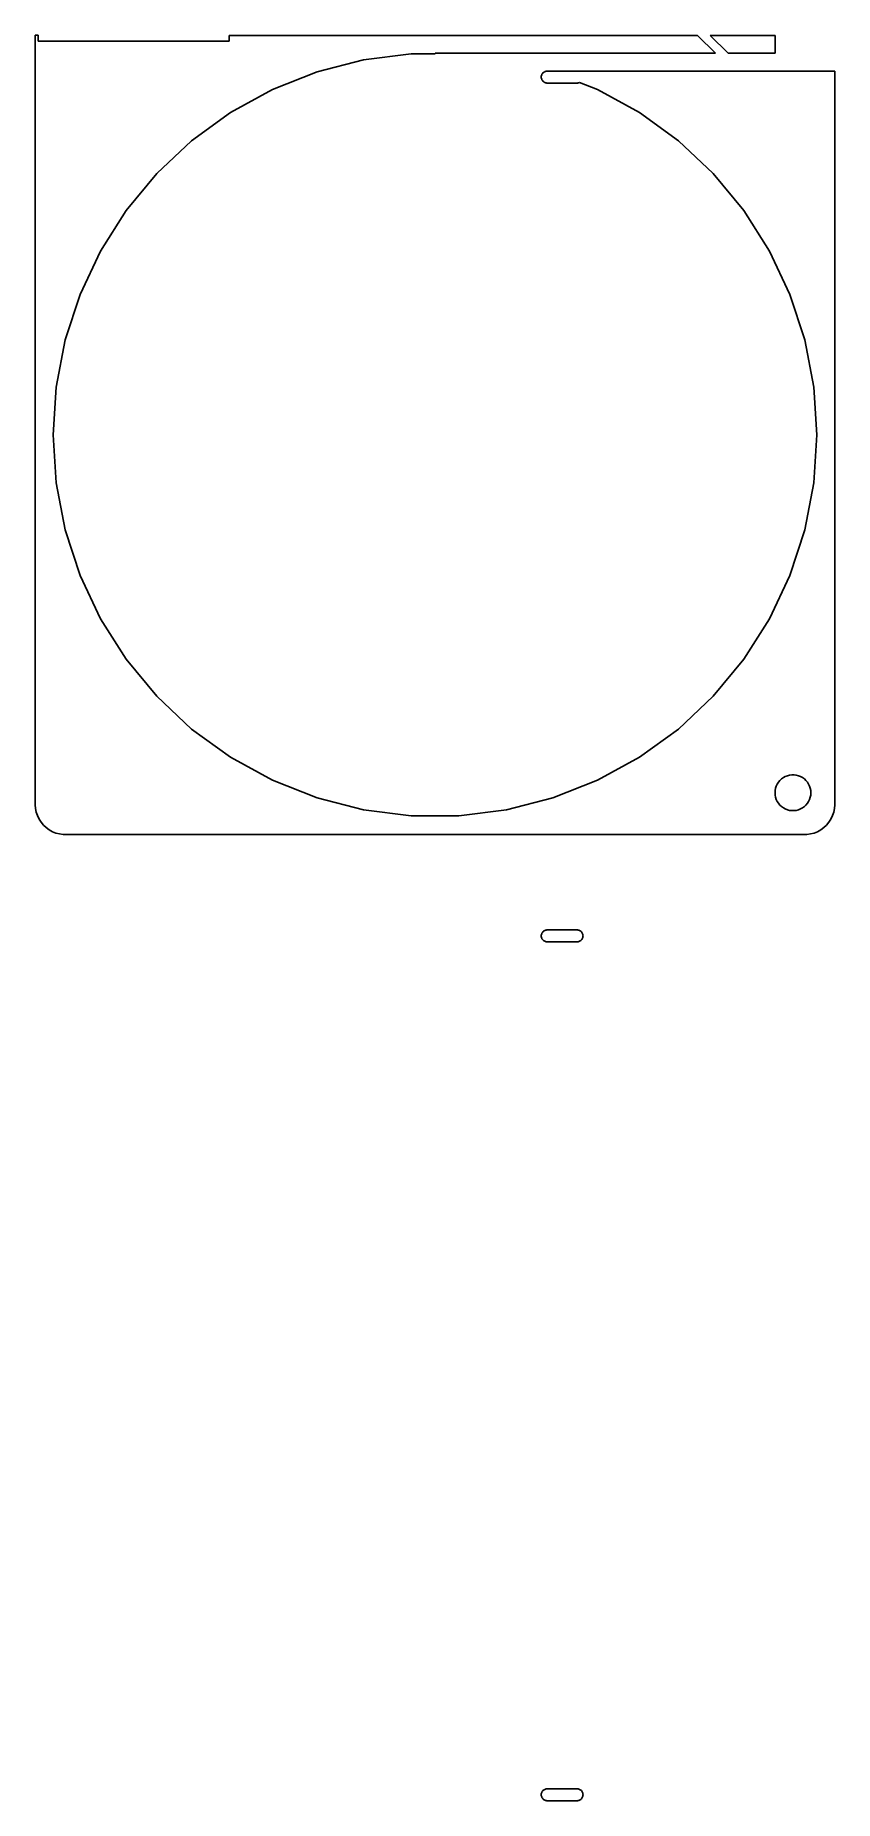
# Model space of a CAD drawing. Header units: metres. Extents: x -67 to 67, y 59 to 355.
import ezdxf

# ---------------------------------------------------------------- set-up
doc = ezdxf.new("R2010")
doc.units = ezdxf.units.M

msp = doc.modelspace()

# ---------------------------------------------------------------- linework, layer by layer
for p, q in [((-66.5, 355), (-67, 355)), ((-67, 355), (-67, 226)), ((-66.5, 354), (-66.5, 355)), ((-34.5, 354), (-66.5, 354)), ((44.0099, 354.99), (-34.5, 354.99)), ((-34.5, 354.99), (-34.5, 354)), ((47, 352), (44.0099, 354.99)), ((57, 354.99), (46.1312, 354.99)), ((46.1312, 354.99), (49.1213, 352)), ((57, 352), (57, 354.99)), ((-19.7771, 348.868), (-11.9924, 350.866)), ((-11.9924, 350.866), (-4.0186, 351.874)), ((-4.0186, 351.874), (0, 351.874)), ((0, 351.874), (0, 352)), ((0, 352), (47, 352)), ((49.1213, 352), (57, 352)), ((-27.2499, 345.909), (-19.7771, 348.868)), ((17.8189, 348.125), (17.811, 348)), ((17.811, 348), (17.8189, 347.875)), ((17.8424, 348.249), (17.8189, 348.125)), ((17.8189, 347.875), (17.8424, 347.751)), ((17.8812, 348.368), (17.8424, 348.249)), ((17.8424, 347.751), (17.8812, 347.632)), ((17.9347, 348.482), (17.8812, 348.368)), ((17.8812, 347.632), (17.9347, 347.518)), ((18.002, 348.588), (17.9347, 348.482)), ((17.9347, 347.518), (18.002, 347.412)), ((18.082, 348.685), (18.002, 348.588)), ((18.002, 347.412), (18.082, 347.315)), ((18.1736, 348.771), (18.082, 348.685)), ((18.082, 347.315), (18.1736, 347.229)), ((18.2752, 348.844), (18.1736, 348.771)), ((18.1736, 347.229), (18.2752, 347.156)), ((18.3852, 348.905), (18.2752, 348.844)), ((18.2752, 347.156), (18.3852, 347.095)), ((18.502, 348.951), (18.3852, 348.905)), ((18.3852, 347.095), (18.502, 347.049)), ((18.6236, 348.982), (18.502, 348.951)), ((18.502, 347.049), (18.6236, 347.018)), ((18.7482, 348.998), (18.6236, 348.982)), ((18.6236, 347.018), (18.7482, 347.002)), ((19.561, 348.998), (18.7482, 348.998)), ((18.7482, 347.002), (23.8738, 347.002)), ((67, 349), (19.561, 349)), ((19.561, 349), (19.561, 348.998)), ((23.8738, 347.002), (23.9984, 347.018)), ((23.9984, 347.018), (24.12, 347.049)), ((24.12, 347.049), (24.2368, 347.095)), ((24.2368, 347.095), (24.2439, 347.099)), ((24.2439, 347.099), (27.2499, 345.909)), ((67, 226), (67, 349)), ((-34.2929, 342.037), (-27.2499, 345.909)), ((27.2499, 345.909), (34.2929, 342.037)), ((-40.7951, 337.313), (-34.2929, 342.037)), ((34.2929, 342.037), (40.7951, 337.313)), ((-46.654, 331.811), (-40.7951, 337.313)), ((40.7951, 337.313), (46.654, 331.811)), ((-51.7771, 325.618), (-46.654, 331.811)), ((46.654, 331.811), (51.7771, 325.618)), ((-56.0836, 318.832), (-51.7771, 325.618)), ((51.7771, 325.618), (56.0836, 318.832)), ((-59.5057, 311.56), (-56.0836, 318.832)), ((56.0836, 318.832), (59.5057, 311.56)), ((-61.9893, 303.916), (-59.5057, 311.56)), ((59.5057, 311.56), (61.9893, 303.916)), ((-63.4953, 296.021), (-61.9893, 303.916)), ((61.9893, 303.916), (63.4953, 296.021)), ((-64, 288), (-63.4953, 296.021)), ((63.4953, 296.021), (64, 288)), ((-63.4953, 279.979), (-64, 288)), ((64, 288), (63.4953, 279.979)), ((-61.9893, 272.084), (-63.4953, 279.979)), ((63.4953, 279.979), (61.9893, 272.084)), ((-59.5057, 264.44), (-61.9893, 272.084)), ((61.9893, 272.084), (59.5057, 264.44)), ((-56.0836, 257.168), (-59.5057, 264.44)), ((59.5057, 264.44), (56.0836, 257.168)), ((-51.7771, 250.382), (-56.0836, 257.168)), ((56.0836, 257.168), (51.7771, 250.382)), ((-46.654, 244.189), (-51.7771, 250.382)), ((51.7771, 250.382), (46.654, 244.189)), ((-40.7951, 238.687), (-46.654, 244.189)), ((46.654, 244.189), (40.7951, 238.687)), ((-34.2929, 233.963), (-40.7951, 238.687)), ((40.7951, 238.687), (34.2929, 233.963)), ((-27.2499, 230.091), (-34.2929, 233.963)), ((34.2929, 233.963), (27.2499, 230.091)), ((59.0729, 230.853), (59.4379, 230.947)), ((59.4379, 230.947), (59.8116, 230.994)), ((59.8116, 230.994), (60.1884, 230.994)), ((60.1884, 230.994), (60.5621, 230.947)), ((60.5621, 230.947), (60.927, 230.853)), ((-19.7771, 227.132), (-27.2499, 230.091)), ((27.2499, 230.091), (19.7771, 227.132)), ((57, 228), (57.0237, 228.376)), ((57.0237, 227.624), (57, 228)), ((57.0237, 228.376), (57.0942, 228.746)), ((57.0942, 228.746), (57.2107, 229.104)), ((57.2107, 229.104), (57.3711, 229.445)), ((57.3711, 229.445), (57.5729, 229.763)), ((57.5729, 229.763), (57.8131, 230.054)), ((57.8131, 230.054), (58.0877, 230.312)), ((58.0877, 230.312), (58.3925, 230.533)), ((58.3925, 230.533), (58.7227, 230.714)), ((58.7227, 230.714), (59.0729, 230.853)), ((60.927, 230.853), (61.2773, 230.714)), ((61.2773, 230.714), (61.6075, 230.533)), ((61.6075, 230.533), (61.9123, 230.312)), ((61.9123, 230.312), (62.1869, 230.054)), ((62.1869, 230.054), (62.427, 229.763)), ((62.427, 229.763), (62.6289, 229.445)), ((62.6289, 229.445), (62.7893, 229.104)), ((62.7893, 229.104), (62.9057, 228.746)), ((62.9057, 228.746), (62.9763, 228.376)), ((62.9763, 228.376), (63, 228)), ((63, 228), (62.9763, 227.624)), ((-67, 226), (-66.9606, 225.373)), ((-66.9606, 225.373), (-66.8429, 224.757)), ((-11.9924, 225.134), (-19.7771, 227.132)), ((-4.0186, 224.126), (-11.9924, 225.134)), ((11.9924, 225.134), (4.0186, 224.126)), ((19.7771, 227.132), (11.9924, 225.134)), ((57.0942, 227.254), (57.0237, 227.624)), ((57.2107, 226.896), (57.0942, 227.254)), ((57.3711, 226.555), (57.2107, 226.896)), ((57.5729, 226.237), (57.3711, 226.555)), ((57.8131, 225.946), (57.5729, 226.237)), ((58.0877, 225.688), (57.8131, 225.946)), ((58.3925, 225.467), (58.0877, 225.688)), ((58.7227, 225.286), (58.3925, 225.467)), ((59.0729, 225.147), (58.7227, 225.286)), ((59.4379, 225.053), (59.0729, 225.147)), ((59.8116, 225.006), (59.4379, 225.053)), ((60.1884, 225.006), (59.8116, 225.006)), ((60.5621, 225.053), (60.1884, 225.006)), ((60.927, 225.147), (60.5621, 225.053)), ((61.2773, 225.286), (60.927, 225.147)), ((61.6075, 225.467), (61.2773, 225.286)), ((61.9123, 225.688), (61.6075, 225.467)), ((62.1869, 225.946), (61.9123, 225.688)), ((62.427, 226.237), (62.1869, 225.946)), ((62.6289, 226.555), (62.427, 226.237)), ((62.7893, 226.896), (62.6289, 226.555)), ((62.9057, 227.254), (62.7893, 226.896)), ((62.9763, 227.624), (62.9057, 227.254)), ((66.8429, 224.757), (66.9606, 225.373)), ((66.9606, 225.373), (67, 226)), ((-66.8429, 224.757), (-66.6489, 224.159)), ((-66.6489, 224.159), (-66.3815, 223.591)), ((-66.3815, 223.591), (-66.0451, 223.061)), ((-66.0451, 223.061), (-65.6448, 222.577)), ((-65.6448, 222.577), (-65.1871, 222.147)), ((-65.1871, 222.147), (-64.6791, 221.778)), ((4.0186, 224.126), (-4.0186, 224.126)), ((64.6791, 221.778), (65.1871, 222.147)), ((65.1871, 222.147), (65.6448, 222.577)), ((65.6448, 222.577), (66.0451, 223.061)), ((66.0451, 223.061), (66.3815, 223.591)), ((66.3815, 223.591), (66.6489, 224.159)), ((66.6489, 224.159), (66.8429, 224.757)), ((-64.6791, 221.778), (-64.1289, 221.476)), ((-64.1289, 221.476), (-63.5451, 221.245)), ((-63.5451, 221.245), (-62.9369, 221.089)), ((-62.9369, 221.089), (-62.3139, 221.01)), ((-62.3139, 221.01), (62.3139, 221.01)), ((62.3139, 221.01), (62.9369, 221.089)), ((62.9369, 221.089), (63.5451, 221.245)), ((63.5451, 221.245), (64.1289, 221.476)), ((64.1289, 221.476), (64.6791, 221.778)), ((17.8424, 204.249), (17.8189, 204.125)), ((17.8812, 204.368), (17.8424, 204.249)), ((17.9347, 204.482), (17.8812, 204.368)), ((18.002, 204.588), (17.9347, 204.482)), ((18.082, 204.685), (18.002, 204.588)), ((18.1736, 204.771), (18.082, 204.685)), ((18.2752, 204.844), (18.1736, 204.771)), ((18.3852, 204.905), (18.2752, 204.844)), ((18.502, 204.951), (18.3852, 204.905)), ((18.6236, 204.982), (18.502, 204.951)), ((18.7482, 204.998), (18.6236, 204.982)), ((23.8738, 204.998), (18.7482, 204.998)), ((23.9984, 204.982), (23.8738, 204.998)), ((24.12, 204.951), (23.9984, 204.982)), ((24.2368, 204.905), (24.12, 204.951)), ((24.3468, 204.844), (24.2368, 204.905)), ((24.4484, 204.771), (24.3468, 204.844)), ((24.54, 204.685), (24.4484, 204.771)), ((24.62, 204.588), (24.54, 204.685)), ((24.6873, 204.482), (24.62, 204.588)), ((24.7408, 204.368), (24.6873, 204.482)), ((24.7796, 204.249), (24.7408, 204.368)), ((24.8031, 204.125), (24.7796, 204.249)), ((17.8189, 204.125), (17.811, 204)), ((17.811, 204), (17.8189, 203.875)), ((17.8189, 203.875), (17.8424, 203.751)), ((17.8424, 203.751), (17.8812, 203.632)), ((17.8812, 203.632), (17.9347, 203.518)), ((17.9347, 203.518), (18.002, 203.412)), ((18.002, 203.412), (18.082, 203.315)), ((18.082, 203.315), (18.1736, 203.229)), ((18.1736, 203.229), (18.2752, 203.156)), ((18.2752, 203.156), (18.3852, 203.095)), ((18.3852, 203.095), (18.502, 203.049)), ((18.502, 203.049), (18.6236, 203.018)), ((18.6236, 203.018), (18.7482, 203.002)), ((18.7482, 203.002), (23.8738, 203.002)), ((23.8738, 203.002), (23.9984, 203.018)), ((23.9984, 203.018), (24.12, 203.049)), ((24.12, 203.049), (24.2368, 203.095)), ((24.2368, 203.095), (24.3468, 203.156)), ((24.3468, 203.156), (24.4484, 203.229)), ((24.4484, 203.229), (24.54, 203.315)), ((24.54, 203.315), (24.62, 203.412)), ((24.62, 203.412), (24.6873, 203.518)), ((24.6873, 203.518), (24.7408, 203.632)), ((24.7408, 203.632), (24.7796, 203.751)), ((24.7796, 203.751), (24.8031, 203.875)), ((24.811, 204), (24.8031, 204.125)), ((24.8031, 203.875), (24.811, 204)), ((17.8189, 60.1253), (17.811, 60)), ((17.811, 60), (17.8189, 59.8747)), ((17.8424, 60.2487), (17.8189, 60.1253)), ((17.8189, 59.8747), (17.8424, 59.7513)), ((17.8812, 60.3681), (17.8424, 60.2487)), ((17.8424, 59.7513), (17.8812, 59.6319)), ((17.9347, 60.4818), (17.8812, 60.3681)), ((17.8812, 59.6319), (17.9347, 59.5182)), ((18.002, 60.5878), (17.9347, 60.4818)), ((17.9347, 59.5182), (18.002, 59.4122)), ((18.082, 60.6845), (18.002, 60.5878)), ((18.002, 59.4122), (18.082, 59.3154)), ((18.1736, 60.7705), (18.082, 60.6845)), ((18.082, 59.3154), (18.1736, 59.2295)), ((18.2752, 60.8443), (18.1736, 60.7705)), ((18.1736, 59.2295), (18.2752, 59.1557)), ((18.3852, 60.9048), (18.2752, 60.8443)), ((18.502, 60.951), (18.3852, 60.9048)), ((18.6236, 60.9823), (18.502, 60.951)), ((18.7482, 60.998), (18.6236, 60.9823)), ((23.8738, 60.998), (18.7482, 60.998)), ((23.9984, 60.9823), (23.8738, 60.998)), ((24.12, 60.951), (23.9984, 60.9823)), ((24.2368, 60.9048), (24.12, 60.951)), ((24.3468, 60.8443), (24.2368, 60.9048)), ((24.4484, 60.7705), (24.3468, 60.8443)), ((24.3468, 59.1557), (24.4484, 59.2295)), ((24.54, 60.6845), (24.4484, 60.7705)), ((24.4484, 59.2295), (24.54, 59.3154)), ((24.62, 60.5878), (24.54, 60.6845)), ((24.54, 59.3154), (24.62, 59.4122)), ((24.6873, 60.4818), (24.62, 60.5878)), ((24.62, 59.4122), (24.6873, 59.5182)), ((24.7408, 60.3681), (24.6873, 60.4818)), ((24.6873, 59.5182), (24.7408, 59.6319)), ((24.7796, 60.2487), (24.7408, 60.3681)), ((24.7408, 59.6319), (24.7796, 59.7513)), ((24.8031, 60.1253), (24.7796, 60.2487)), ((24.7796, 59.7513), (24.8031, 59.8747)), ((24.811, 60), (24.8031, 60.1253)), ((24.8031, 59.8747), (24.811, 60)), ((18.2752, 59.1557), (18.3852, 59.0952)), ((18.3852, 59.0952), (18.502, 59.0489)), ((18.502, 59.0489), (18.6236, 59.0177)), ((18.6236, 59.0177), (18.7482, 59.002)), ((18.7482, 59.002), (23.8738, 59.002)), ((23.8738, 59.002), (23.9984, 59.0177)), ((23.9984, 59.0177), (24.12, 59.0489)), ((24.12, 59.0489), (24.2368, 59.0952)), ((24.2368, 59.0952), (24.3468, 59.1557))]:
    msp.add_line(p, q)

doc.saveas('drawing.dxf')
